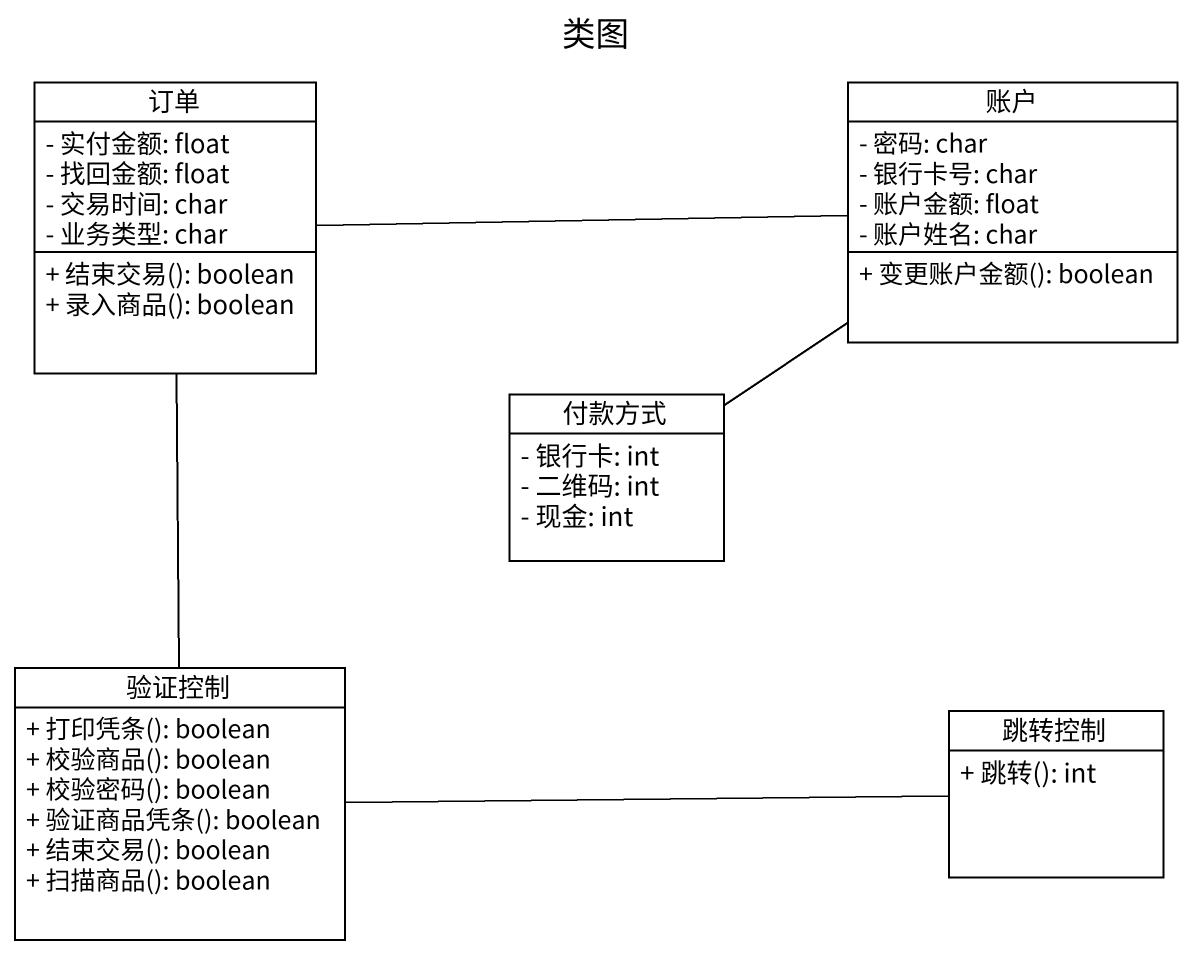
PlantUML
@startuml
title 类图
hide circle
hide empty members
skinparam classAttributeIconSize 0
class 订单 {
  - 实付金额: float
  - 找回金额: float
  - 交易时间: char
  - 业务类型: char
  + 结束交易(): boolean
  + 录入商品(): boolean
}
class 账户 {
  - 密码: char
  - 银行卡号: char
  - 账户金额: float
  - 账户姓名: char
  + 变更账户金额(): boolean
}
class 付款方式 {
  - 银行卡: int
  - 二维码: int
  - 现金: int
}
class 验证控制 {
  + 打印凭条(): boolean
  + 校验商品(): boolean
  + 校验密码(): boolean
  + 验证商品凭条(): boolean
  + 结束交易(): boolean
  + 扫描商品(): boolean
}
class 跳转控制 {
  + 跳转(): int
}
订单 -right- 账户
订单 -- 验证控制
账户 -- 付款方式
验证控制 -right- 跳转控制
@enduml
